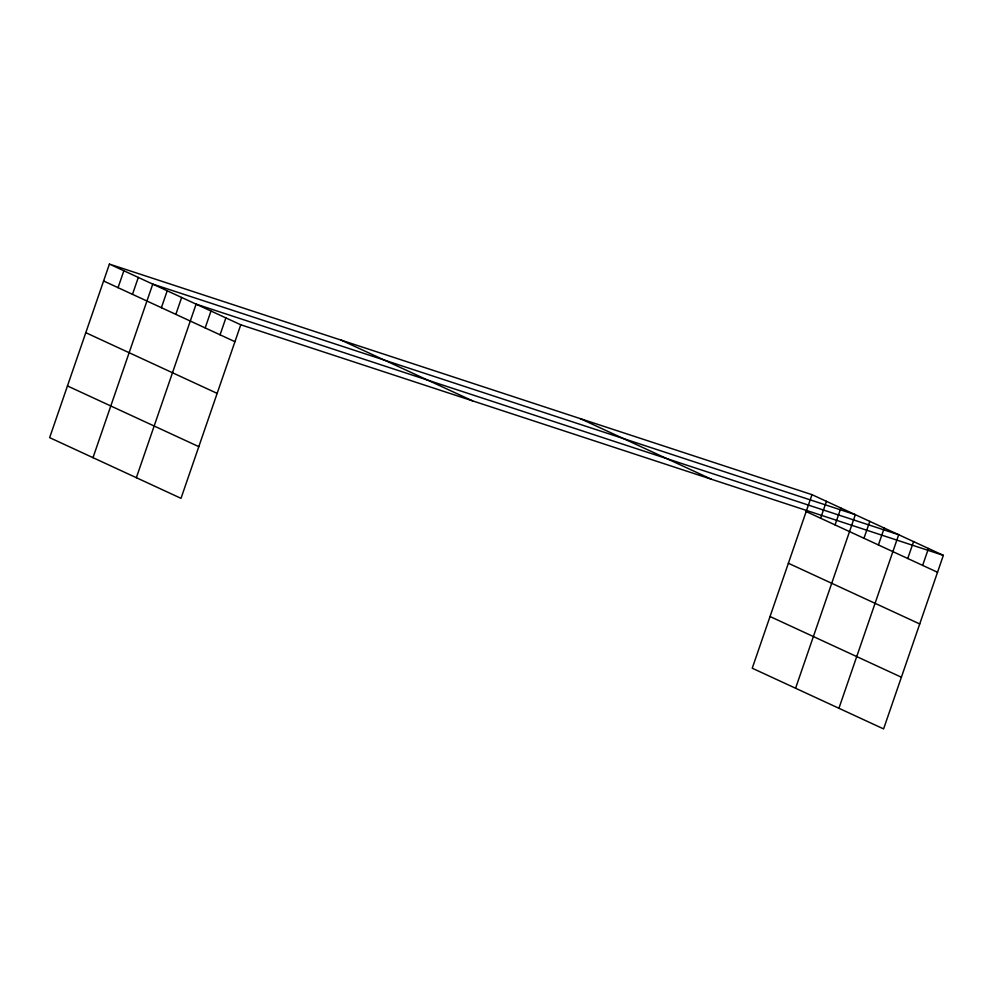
<?xml version="1.0" encoding="UTF-8"?>
<svg xmlns="http://www.w3.org/2000/svg" width="993" height="993" viewBox="0 0 993 993"><rect width="100%" height="100%" fill="white"/><g stroke="black" fill="none" stroke-linecap="round" stroke-linejoin="round"><path stroke-width="1.49" d="M109.416 264.088L49.65 437.64L181.011 498.337L240.765 324.785L109.416 264.088L811.989 494.663L943.35 555.36L883.584 728.912L752.235 668.215L811.989 494.663M118.043 287.66L123.864 270.766M132.491 294.338L138.312 277.432M92.994 457.674L152.761 284.11L855.345 514.684L795.579 688.248M161.387 307.693L167.209 290.788M175.835 314.371L181.657 297.466M136.351 477.707L196.105 304.143L898.69 534.718L838.924 708.282M205.179 327.926L211 311.02M220.061 334.802L225.883 317.909M820.615 518.234L826.437 501.341M835.063 524.912L840.885 508.006M863.972 538.268L869.794 521.362M878.42 544.946L884.242 528.04M907.751 558.5L913.572 541.595M922.646 565.377L928.467 548.484M240.765 324.785L943.35 555.36M806.167 511.556L937.529 572.266M580.135 418.574L711.497 479.271M341.257 340.177L472.618 400.874M788.368 563.254L919.729 623.952M103.595 280.982L234.956 341.691M770.034 616.516L901.383 677.226M85.795 332.68L217.144 393.377M67.45 385.942L198.811 446.651"/></g></svg>
